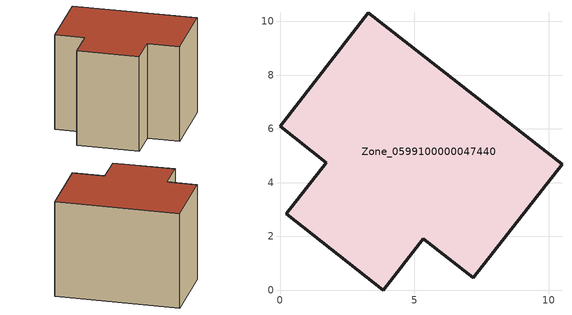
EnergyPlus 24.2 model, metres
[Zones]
Zone_0599100000047440
 floor ground (C_G): 0,6.1 3.29,10.31 10.5,4.68 7.19,0.45 5.34,1.9 3.84,0 0.23,2.84 1.73,4.74 z3.83
 wall outside (C_F): 3.29,10.31 0,6.1 1.73,4.74 0.23,2.84 3.84,0 5.34,1.9 7.19,0.45 10.5,4.68 3.29,10.31 z3.83:11.12
 roof outside (C_R): 7.19,0.45 10.5,4.68 3.29,10.31 0,6.1 1.73,4.74 0.23,2.84 3.84,0 5.34,1.9 z11.12
[BUILDING]
Pand.0599100000047440: North Axis=0; Terrain=City; Loads Convergence Tolerance Value=0.04; Temperature Convergence Tolerance Value=0.4; Solar Distribution=FullExterior; Maximum Number of Warmup Days=25; Minimum Number of Warmup Days=1
[Site:Location]
Rotterdam.The.Hague.AP_ZH_NLD Design_Conditions: Latitude=51.96; Longitude=4.45; Time Zone=1; Elevation=-4.5
[SITE:GROUNDTEMPERATURE:BUILDINGSURFACE]
18, 18, 18, 18, 18, 18, 18, 18, 18, 18, 18, 18
[MATERIAL] Thermal Absorptance=0.9; Solar Absorptance=0.7; Visible Absorptance=0.7
Name | Roughness | Thickness | Conductivity | Density | Specific Heat
G.TC.1975-1991 | MediumSmooth | 0.15 | 0.288461 | 540 | 1210
F.TC.1975-1991 | Rough | 0.3 | 0.230769 | 1920 | 840
R.TC.1975-1991 | MediumRough | 0.2 | 0.153846 | 1500 | 1000
[CONSTRUCTION]
C_G: G.TC.1975-1991
C_F: F.TC.1975-1991
C_R: R.TC.1975-1991
[ZONE]
Zone_0599100000047440: Type=1; Multiplier=1; Ceiling Height=Autocalculate; Volume=Autocalculate; Floor Area=autocalculate; Part of Total Floor Area=Yes
[ZONEINFILTRATION:DESIGNFLOWRATE]
Infil_Zone_0599100000047440: Zone or ZoneList or Space or SpaceList=Zone_0599100000047440; Schedule=AlwaysOn; Design Flow Rate Calculation Method=Flow/Area; Flow Rate per Floor Area=0.003; Constant Term Coefficient=1; Temperature Term Coefficient=0; Velocity Term Coefficient=0; Velocity Squared Term Coefficient=0
[HVACTEMPLATE:ZONE:IDEALLOADSAIRSYSTEM]
Zone_0599100000047440: Maximum Heating Supply Air Temperature=50; Minimum Cooling Supply Air Temperature=13; Maximum Heating Supply Air Humidity Ratio=0.0156; Minimum Cooling Supply Air Humidity Ratio=0.0077; Heating Limit=NoLimit; Cooling Limit=NoLimit; Dehumidification Control Type=ConstantSensibleHeatRatio; Cooling Sensible Heat Ratio=0.7; Dehumidification Setpoint=60; Humidification Control Type=None; Humidification Setpoint=30; Outdoor Air Method=None; Outdoor Air Flow Rate per Person=0.00944; Outdoor Air Flow Rate per Zone Floor Area=0; Outdoor Air Flow Rate per Zone=0; Demand Controlled Ventilation Type=None; Outdoor Air Economizer Type=NoEconomizer; Heat Recovery Type=None; Sensible Heat Recovery Effectiveness=0.7; Latent Heat Recovery Effectiveness=0.65
[ZONECONTROL:THERMOSTAT]
ThermostatControl_Zone_0599100000047440: Zone or ZoneList=Zone_0599100000047440; Control Type Schedule=DualSetpointControlType; Control 1=Thermostat_Zone_0599100000047440; Temperature Difference Between Cutout And Setpoint=0
[THERMOSTATSETPOINT:DUALSETPOINT]
Thermostat_Zone_0599100000047440: Heating Setpoint Temperature Schedule=HeatingSetpoint_Zone_0599100000047440; Cooling Setpoint Temperature Schedule=CoolingSetpoint_Zone_0599100000047440
[SCHEDULE:COMPACT]
HeatingSetpoint_Zone_0599100000047440: Through: 12/31, For: AllDays, Until: 24:00, 21
CoolingSetpoint_Zone_0599100000047440: Through: 12/31, For: AllDays, Until: 24:00, 24
DualSetpointControlType: Through: 12/31, For: AllDays, Until: 24:00, 4
AlwaysOn: Through: 12/31, For: AllDays, Until: 24:00, 1
